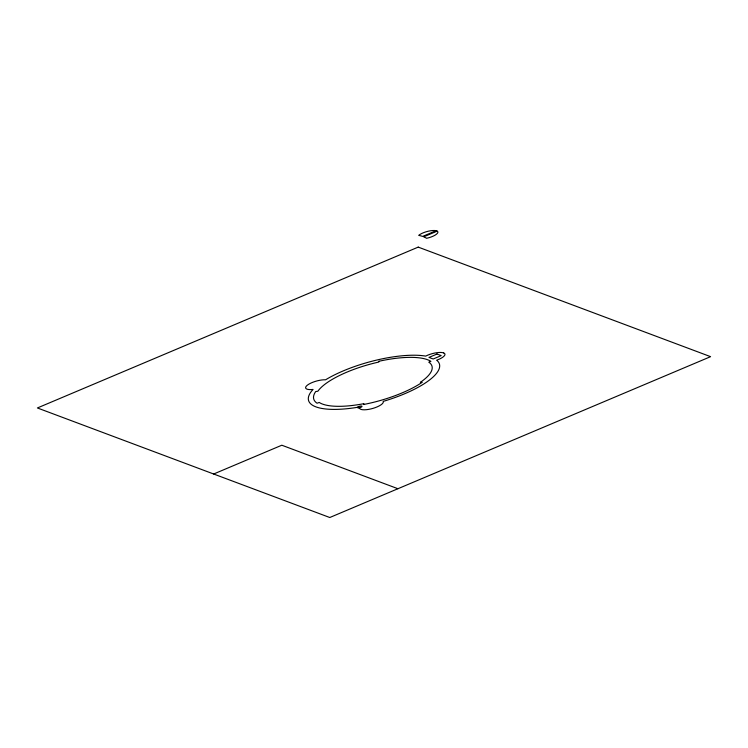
<?xml version="1.0" encoding="UTF-8"?>
<svg xmlns="http://www.w3.org/2000/svg" width="748" height="748" viewBox="0 0 748 748"><rect width="100%" height="100%" fill="white"/><g stroke="black" fill="none" stroke-linecap="round" stroke-linejoin="round"><path stroke-width="1.12" d="M213.666 474.008L281.818 445.219L397.927 488.725M378.993 361.256L378.806 362.051A60.195 18.504 -15.5 0 0 317.872 391.223L315.684 391.569A62.542 19.224 -15.5 0 0 317.087 403.228L319.218 402.443A60.195 18.504 -15.5 0 0 363.911 403.668L363.519 404.5A62.542 19.224 -15.5 0 0 422.171 382.322L420.367 382.322A60.195 18.504 -15.5 0 0 428.782 362.182L430.913 361.396A62.542 19.224 -15.5 0 0 378.993 361.256M436.149 230.711L422.62 236.424A63.711 19.579 -15.5 0 0 418.712 235.368A10.537 3.235 -15.5 0 1 436.149 230.711M437.206 231.104L423.677 236.817A63.711 19.579 -15.5 0 1 426.566 238.303A10.537 3.235 -15.5 0 0 437.206 231.104M418.226 247.111L37.4 407.959L329.774 517.513L710.6 356.665L418.226 247.111M436.982 354.028L428.959 357.413L433.186 358.993L441.198 355.609L436.982 354.028M443.62 352.906A12.323 3.787 -15.5 0 0 425.724 356.104A67.928 20.879 -15.5 0 0 325.576 379.797A12.323 3.787 -15.5 0 0 307.437 385.117A12.323 3.787 -15.5 0 0 313.066 389.437A67.928 20.879 -15.5 0 0 359.769 406.931A12.323 3.787 -15.5 0 0 370.943 408.913A12.323 3.787 -15.5 0 0 383.21 401.386A67.928 20.879 -15.5 0 0 436.654 360.199A12.323 3.787 -15.5 0 0 443.62 352.906M358.75 407.856A2.347 0.72 -15.5 0 0 362.023 406.323A2.347 0.72 -15.5 0 0 358.516 406.622A2.347 0.72 -15.5 0 0 358.75 407.856"/></g></svg>
